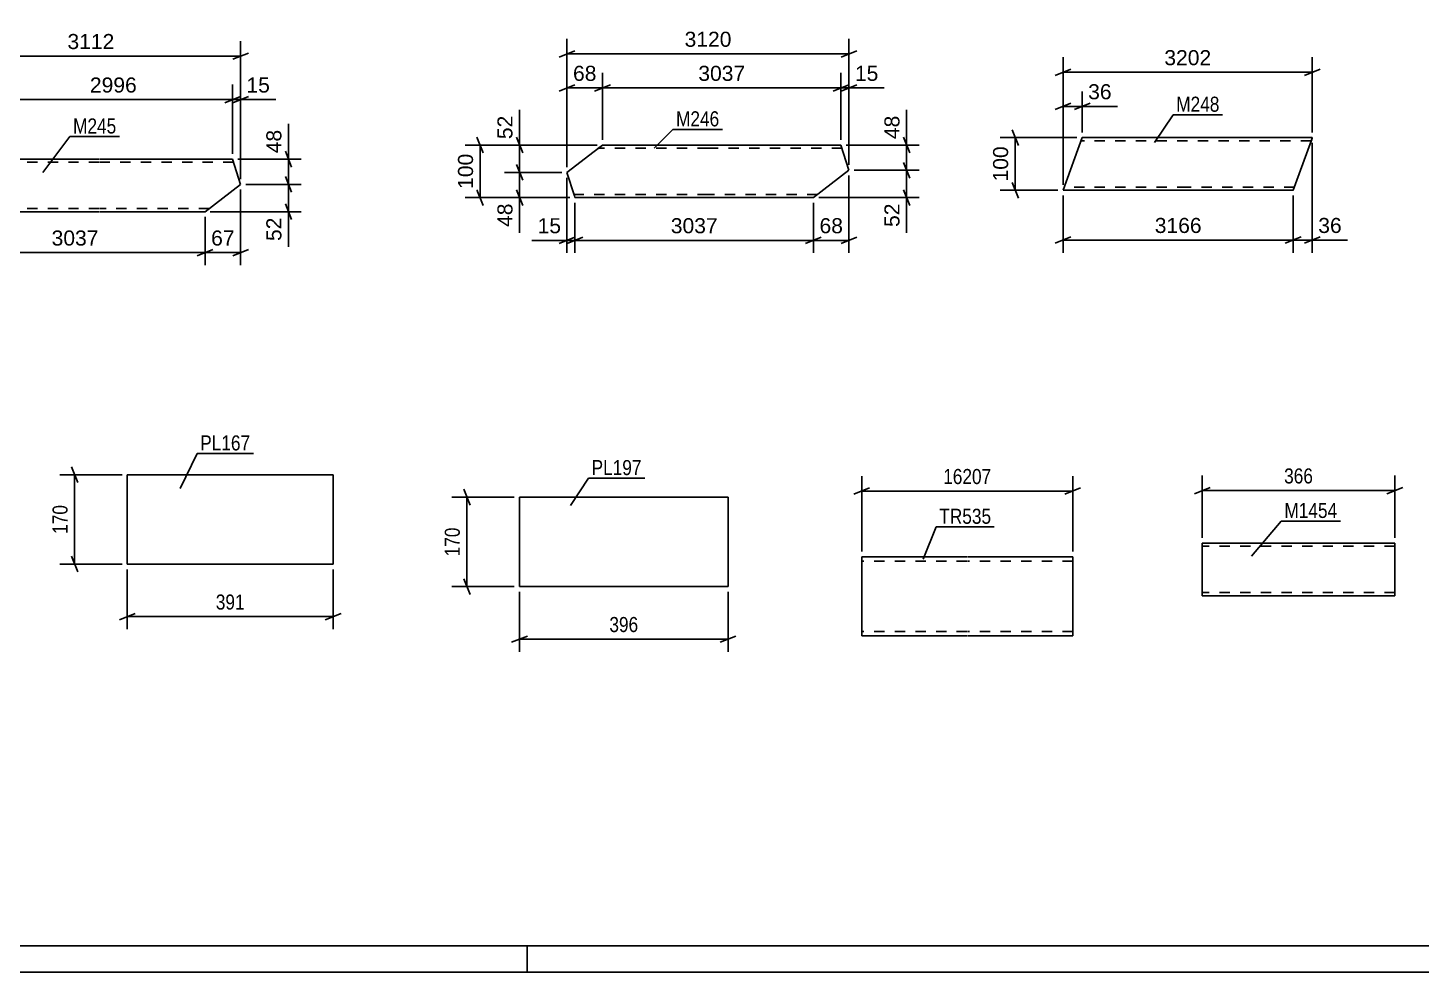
# Model space of a CAD drawing. Header units: millimetres. Extents: x 0 to 1189, y 0 to 841.
# Drawn here: x 254.1 to 519, y 0 to 179.6 of the extents above; entities that cross this region are included whole.
import ezdxf

# ---------------------------------------------------------------- set-up
doc = ezdxf.new("R2010")
doc.units = ezdxf.units.MM
doc.linetypes.add('DXK_LINE_DOT2', pattern=[3.9198, 1.9599, -1.9599])
doc.styles.add('Arial', font='ARIAL.TTF', dxfattribs={"height": 0.2})
doc.styles.add('Arial Narrow', font='ARIALN.TTF', dxfattribs={"height": 0.2})

# ---------------------------------------------------------------- blocks, each defined once
blk = doc.blocks.new('Unknown-203770571-1117')
at = {"color": 5, "linetype": 'Continuous'}
for p, q in [((5, 5), (1184, 5)), ((349, 0), (349, 5)), ((0, 0), (1189, 0))]:
    blk.add_line(p, q, dxfattribs=at)
blk = doc.blocks.new('Part-203770571-44621 - 44620')
at = {"color": 2, "linetype": 'Continuous'}
for p, q in [((247.68, 154.62), (246.12, 153.42)), ((267.68, 154.62), (247.68, 154.62)), ((293.02, 154.62), (267.78, 154.62)), ((294.54, 149.82), (293.02, 154.62)), ((246.12, 153.42), (237.63, 146.88)), ((294.54, 149.82), (287.78, 144.62)), ((237.63, 146.88), (237.96, 145.82)), ((238.23, 144.97), (237.96, 145.82)), ((238.32, 144.71), (238.23, 144.97)), ((238.34, 144.62), (238.32, 144.71)), ((267.68, 144.62), (238.34, 144.62)), ((287.78, 144.62), (267.78, 144.62))]:
    blk.add_line(p, q, dxfattribs=at)
at = {"color": 7, "linetype": 'DXK_LINE_DOT2'}
for p, q in [((247.68, 154.62), (246.72, 153.88)), ((267.68, 154.02), (246.9, 154.02)), ((293.21, 154.02), (267.78, 154.02)), ((238.11, 145.36), (237.96, 145.82)), ((238.23, 144.97), (238.14, 145.27)), ((267.68, 145.22), (238.15, 145.22)), ((288.56, 145.22), (267.78, 145.22))]:
    blk.add_line(p, q, dxfattribs=at)
blk = doc.blocks.new('Part-203770571-41217 - 41216')
at = {"color": 2, "linetype": 'Continuous'}
for p, q in [((273, 94.61), (273, 77.61)), ((273, 94.61), (312.14, 94.61)), ((312.14, 94.61), (312.14, 77.61)), ((273, 77.61), (312.14, 77.61))]:
    blk.add_line(p, q, dxfattribs=at)
blk = doc.blocks.new('Part-203770571-41225 - 41224')
at = {"color": 2, "linetype": 'Continuous'}
for p, q in [((347.57, 90.33), (347.57, 73.33)), ((387.21, 90.33), (347.57, 90.33)), ((387.21, 73.33), (387.21, 90.33)), ((347.57, 73.33), (387.21, 73.33))]:
    blk.add_line(p, q, dxfattribs=at)
blk = doc.blocks.new('Part-203770571-41289 - 41288')
at = {"color": 2, "linetype": 'Continuous'}
for p, q in [((477.36, 81.59), (477.36, 80.39)), ((513.97, 81.59), (477.36, 81.59)), ((477.36, 72.34), (477.36, 80.39)), ((513.97, 81.5), (513.97, 81.59)), ((513.97, 81.5), (513.97, 80.39)), ((513.97, 80.39), (513.97, 71.59)), ((477.36, 71.69), (477.36, 72.34)), ((477.36, 71.59), (477.36, 71.69)), ((513.97, 71.59), (477.36, 71.59))]:
    blk.add_line(p, q, dxfattribs=at)
at = {"color": 7, "linetype": 'DXK_LINE_DOT2'}
for p, q in [((513.97, 80.99), (477.36, 80.99)), ((513.97, 81.24), (513.97, 80.39)), ((477.36, 72.34), (477.36, 71.95)), ((477.36, 72.19), (477.36, 72.24)), ((513.97, 72.19), (477.36, 72.19)), ((477.36, 71.59), (477.36, 71.59)), ((513.97, 72.24), (513.97, 72.34)), ((513.97, 72.19), (513.97, 72.24)), ((513.97, 72.19), (513.97, 72.24))]:
    blk.add_line(p, q, dxfattribs=at)
blk = doc.blocks.new('Part-203770571-41335 - 41334')
at = {"color": 2, "linetype": 'Continuous'}
for p, q in [((412.63, 65.59), (412.63, 78.99)), ((412.63, 78.99), (432.63, 78.99)), ((432.73, 78.99), (452.73, 78.99)), ((452.73, 78.99), (452.73, 78.87)), ((452.73, 78.87), (452.73, 63.99)), ((412.63, 65.59), (412.63, 63.99)), ((412.63, 63.99), (432.63, 63.99)), ((432.73, 63.99), (452.73, 63.99))]:
    blk.add_line(p, q, dxfattribs=at)
at = {"color": 7, "linetype": 'DXK_LINE_DOT2'}
for p, q in [((432.63, 78.19), (412.63, 78.19)), ((452.73, 78.19), (432.73, 78.19)), ((412.63, 64.11), (412.63, 65.59)), ((412.63, 64.79), (412.63, 64.85)), ((432.63, 64.79), (412.63, 64.79)), ((452.73, 64.79), (432.73, 64.79)), ((452.73, 64.79), (452.73, 64.85))]:
    blk.add_line(p, q, dxfattribs=at)
blk = doc.blocks.new('Part-203770571-44629 - 44628')
at = {"color": 2, "linetype": 'Continuous'}
for p, q in [((454.54, 158.71), (450.9, 148.71)), ((474.54, 158.71), (454.54, 158.71)), ((498.28, 158.71), (474.64, 158.71)), ((494.64, 148.71), (497.85, 157.51)), ((498.25, 158.62), (497.85, 157.51)), ((498.28, 158.71), (498.25, 158.62)), ((474.54, 148.71), (450.9, 148.71)), ((494.64, 148.71), (474.64, 148.71))]:
    blk.add_line(p, q, dxfattribs=at)
at = {"color": 7, "linetype": 'DXK_LINE_DOT2'}
for p, q in [((474.54, 158.11), (454.33, 158.11)), ((498.07, 158.11), (474.64, 158.11)), ((497.85, 157.51), (498.16, 158.36)), ((474.54, 149.31), (451.12, 149.31)), ((494.86, 149.31), (474.64, 149.31)), ((494.68, 148.8), (494.64, 148.71))]:
    blk.add_line(p, q, dxfattribs=at)
blk = doc.blocks.new('Part-203770571-44645 - 44644')
at = {"color": 2, "linetype": 'Continuous'}
for p, q in [((363.34, 157.3), (361.79, 156.1)), ((383.34, 157.3), (363.34, 157.3)), ((408.68, 157.3), (383.44, 157.3)), ((410.2, 152.51), (408.68, 157.3)), ((361.79, 156.1), (356.59, 152.1)), ((358, 147.65), (356.59, 152.1)), ((410.2, 152.51), (403.44, 147.3)), ((358.08, 147.39), (358, 147.65)), ((358.11, 147.3), (358.08, 147.39)), ((383.34, 147.3), (358.11, 147.3)), ((403.44, 147.3), (383.44, 147.3))]:
    blk.add_line(p, q, dxfattribs=at)
at = {"color": 7, "linetype": 'DXK_LINE_DOT2'}
for p, q in [((363.34, 157.3), (362.38, 156.56)), ((383.34, 156.7), (362.56, 156.7)), ((408.87, 156.7), (383.44, 156.7)), ((357.9, 147.95), (357.87, 148.04)), ((383.34, 147.9), (357.92, 147.9)), ((404.22, 147.9), (383.44, 147.9))]:
    blk.add_line(p, q, dxfattribs=at)
blk = doc.blocks.new('StraightDimension-203770571-46074 - 44620')
at = {"color": 7, "linetype": 'Continuous'}
for p, q in [((237.63, 147.88), (237.63, 177.06)), ((294.54, 150.82), (294.54, 177.06)), ((239.13, 174.81), (236.13, 173.61)), ((237.63, 174.21), (294.54, 174.21)), ((293.04, 173.61), (296.04, 174.81))]:
    blk.add_line(p, q, dxfattribs=at)
at = {"color": 0}
blk.add_wipeout([(271.13, 174.96), (271.13, 179.16), (261.03, 179.16), (261.03, 174.96)], dxfattribs=at)
at = {"color": 3, "style": 'Arial'}
blk.add_text('3112', height=2.865, dxfattribs=at).set_placement((261.63, 175.56))
blk = doc.blocks.new('StraightDimension-203770571-45948 - 44620')
at = {"color": 7, "linetype": 'Continuous'}
for p, q in [((294.02, 154.62), (306.05, 154.62)), ((303.05, 156.12), (304.25, 153.12)), ((303.65, 149.82), (303.65, 154.62)), ((304.25, 148.32), (303.05, 151.32)), ((295.54, 149.82), (306.05, 149.82))]:
    blk.add_line(p, q, dxfattribs=at)
at = {"color": 0}
blk.add_wipeout([(302.9, 160.79), (298.7, 160.79), (298.7, 155.14), (302.9, 155.14)], dxfattribs=at)
at = {"color": 7, "linetype": 'Continuous'}
blk.add_line((303.65, 154.62), (303.65, 161.32), dxfattribs=at)
blk.add_line((303.65, 154.62), (303.65, 161.32), dxfattribs=at)
at = {"color": 3, "style": 'Arial'}
blk.add_text('48', height=2.865, rotation=90.0002, dxfattribs=at).set_placement((302.3, 155.74))
blk = doc.blocks.new('StraightDimension-203770571-45997 - 44620')
at = {"color": 7, "linetype": 'Continuous'}
for p, q in [((293.02, 155.62), (293.02, 168.79)), ((294.54, 150.82), (294.54, 168.79)), ((291.52, 165.34), (294.52, 166.54)), ((293.02, 165.94), (294.54, 165.94)), ((296.04, 166.54), (293.04, 165.34))]:
    blk.add_line(p, q, dxfattribs=at)
at = {"color": 0}
blk.add_wipeout([(300.71, 166.69), (300.71, 170.89), (295.06, 170.89), (295.06, 166.69)], dxfattribs=at)
at = {"color": 7, "linetype": 'Continuous'}
blk.add_line((294.54, 165.94), (301.23, 165.94), dxfattribs=at)
blk.add_line((294.54, 165.94), (301.23, 165.94), dxfattribs=at)
at = {"color": 3, "style": 'Arial'}
blk.add_text('15', height=2.865, dxfattribs=at).set_placement((295.66, 167.29))
blk = doc.blocks.new('StraightDimension-203770571-45949 - 44620')
at = {"color": 7, "linetype": 'Continuous'}
for p, q in [((303.05, 151.32), (304.25, 148.32)), ((295.54, 149.82), (306.05, 149.82)), ((303.65, 144.62), (303.65, 149.82)), ((304.25, 143.12), (303.05, 146.12)), ((288.78, 144.62), (306.05, 144.62))]:
    blk.add_line(p, q, dxfattribs=at)
at = {"color": 0}
blk.add_wipeout([(302.9, 144.09), (298.7, 144.09), (298.7, 138.45), (302.9, 138.45)], dxfattribs=at)
at = {"color": 7, "linetype": 'Continuous'}
blk.add_line((303.65, 144.62), (303.65, 137.92), dxfattribs=at)
blk.add_line((303.65, 144.62), (303.65, 137.92), dxfattribs=at)
at = {"color": 3, "style": 'Arial'}
blk.add_text('52', height=2.865, rotation=90.0002, dxfattribs=at).set_placement((302.3, 139.05))
blk = doc.blocks.new('StraightDimension-203770571-45998 - 44620')
at = {"color": 7, "linetype": 'Continuous'}
for p, q in [((247.68, 155.62), (247.68, 168.79)), ((293.02, 155.62), (293.02, 168.79)), ((249.18, 166.54), (246.18, 165.34)), ((247.68, 165.94), (293.02, 165.94)), ((291.52, 165.34), (294.52, 166.54))]:
    blk.add_line(p, q, dxfattribs=at)
at = {"color": 0}
blk.add_wipeout([(275.4, 166.69), (275.4, 170.89), (265.3, 170.89), (265.3, 166.69)], dxfattribs=at)
at = {"color": 3, "style": 'Arial'}
blk.add_text('2996', height=2.865, dxfattribs=at).set_placement((265.9, 167.29))
blk = doc.blocks.new('StraightDimension-203770571-46086 - 44620')
at = {"color": 7, "linetype": 'Continuous'}
for p, q in [((238.34, 143.62), (238.34, 134.44)), ((287.79, 143.62), (287.79, 134.44)), ((239.84, 137.44), (236.84, 136.24)), ((238.34, 136.84), (287.79, 136.84)), ((286.29, 136.24), (289.29, 137.44))]:
    blk.add_line(p, q, dxfattribs=at)
at = {"color": 0}
blk.add_wipeout([(268.11, 137.59), (268.11, 141.79), (258.02, 141.79), (258.02, 137.59)], dxfattribs=at)
at = {"color": 3, "style": 'Arial'}
blk.add_text('3037', height=2.865, dxfattribs=at).set_placement((258.62, 138.19))
blk = doc.blocks.new('StraightDimension-203770571-46085 - 44620')
at = {"color": 7, "linetype": 'Continuous'}
for p, q in [((294.54, 148.82), (294.54, 134.44)), ((287.79, 143.62), (287.79, 134.44)), ((286.29, 136.24), (289.29, 137.44)), ((287.79, 136.84), (294.54, 136.84)), ((296.04, 137.44), (293.04, 136.24))]:
    blk.add_line(p, q, dxfattribs=at)
at = {"color": 0}
blk.add_wipeout([(293.99, 137.59), (293.99, 141.79), (288.34, 141.79), (288.34, 137.59)], dxfattribs=at)
at = {"color": 3, "style": 'Arial'}
blk.add_text('67', height=2.865, dxfattribs=at).set_placement((288.94, 138.19))
blk = doc.blocks.new('StraightDimension-203770571-41610 - 41216')
at = {"color": 7, "linetype": 'Continuous'}
for p, q in [((263.6, 93.11), (262.4, 96.11)), ((272, 94.61), (260.15, 94.61)), ((263, 77.61), (263, 94.61)), ((272, 77.61), (260.15, 77.61)), ((262.4, 79.11), (263.6, 76.11))]:
    blk.add_line(p, q, dxfattribs=at)
at = {"color": 0}
blk.add_wipeout([(262.25, 89.45), (258.05, 89.45), (258.05, 82.76), (262.25, 82.76)], dxfattribs=at)
at = {"color": 3, "style": 'Arial Narrow'}
blk.add_text('170', height=2.863, rotation=90.0002, dxfattribs=at).set_placement((261.65, 83.36))
blk = doc.blocks.new('StraightDimension-203770571-41614 - 41216')
at = {"color": 7, "linetype": 'Continuous'}
for p, q in [((273, 76.61), (273, 65.21)), ((312.14, 76.61), (312.14, 65.21)), ((274.5, 68.21), (271.5, 67.01)), ((273, 67.61), (312.14, 67.61)), ((310.64, 67.01), (313.64, 68.21))]:
    blk.add_line(p, q, dxfattribs=at)
at = {"color": 0}
blk.add_wipeout([(295.91, 68.36), (295.91, 72.56), (289.23, 72.56), (289.23, 68.36)], dxfattribs=at)
at = {"color": 3, "style": 'Arial Narrow'}
blk.add_text('391', height=2.863, dxfattribs=at).set_placement((289.83, 68.96))
blk = doc.blocks.new('StraightDimension-203770571-41618 - 41224')
at = {"color": 7, "linetype": 'Continuous'}
for p, q in [((346.57, 90.33), (334.72, 90.33)), ((338.17, 88.83), (336.97, 91.83)), ((337.57, 73.33), (337.57, 90.33)), ((336.97, 74.83), (338.17, 71.83)), ((346.57, 73.33), (334.72, 73.33))]:
    blk.add_line(p, q, dxfattribs=at)
at = {"color": 0}
blk.add_wipeout([(336.82, 85.17), (332.62, 85.17), (332.62, 78.48), (336.82, 78.48)], dxfattribs=at)
at = {"color": 3, "style": 'Arial Narrow'}
blk.add_text('170', height=2.863, rotation=90.0002, dxfattribs=at).set_placement((336.22, 79.08))
blk = doc.blocks.new('StraightDimension-203770571-41622 - 41224')
at = {"color": 7, "linetype": 'Continuous'}
for p, q in [((347.57, 72.33), (347.57, 60.93)), ((387.21, 72.33), (387.21, 60.93)), ((349.07, 63.93), (346.07, 62.73)), ((385.71, 62.73), (388.71, 63.93)), ((347.57, 63.33), (387.21, 63.33))]:
    blk.add_line(p, q, dxfattribs=at)
at = {"color": 0}
blk.add_wipeout([(370.73, 64.08), (370.73, 68.28), (364.05, 68.28), (364.05, 64.08)], dxfattribs=at)
at = {"color": 3, "style": 'Arial Narrow'}
blk.add_text('396', height=2.863, dxfattribs=at).set_placement((364.65, 64.68))
blk = doc.blocks.new('StraightDimension-203770571-41646 - 41288')
at = {"color": 7, "linetype": 'Continuous'}
for p, q in [((477.36, 82.59), (477.36, 94.44)), ((513.97, 82.59), (513.97, 94.44)), ((478.86, 92.19), (475.86, 90.99)), ((477.36, 91.59), (513.97, 91.59)), ((512.47, 90.99), (515.47, 92.19))]:
    blk.add_line(p, q, dxfattribs=at)
at = {"color": 0}
blk.add_wipeout([(499.01, 92.34), (499.01, 96.54), (492.32, 96.54), (492.32, 92.34)], dxfattribs=at)
at = {"color": 3, "style": 'Arial Narrow'}
blk.add_text('366', height=2.863, dxfattribs=at).set_placement((492.92, 92.94))
blk = doc.blocks.new('StraightDimension-203770571-41686 - 41334')
at = {"color": 7, "linetype": 'Continuous'}
for p, q in [((412.63, 79.99), (412.63, 94.33)), ((452.73, 79.99), (452.73, 94.33)), ((414.13, 92.08), (411.13, 90.88)), ((412.63, 91.48), (452.73, 91.48)), ((451.23, 90.88), (454.23, 92.08))]:
    blk.add_line(p, q, dxfattribs=at)
at = {"color": 0}
blk.add_wipeout([(437.85, 92.23), (437.85, 96.43), (427.51, 96.43), (427.51, 92.23)], dxfattribs=at)
at = {"color": 3, "style": 'Arial Narrow'}
blk.add_text('16207', height=2.863, dxfattribs=at).set_placement((428.11, 92.83))
blk = doc.blocks.new('StraightDimension-203770571-46468 - 44628')
at = {"color": 7, "linetype": 'Continuous'}
for p, q in [((450.9, 147.71), (450.9, 136.83)), ((494.64, 147.71), (494.64, 136.83)), ((452.4, 139.83), (449.4, 138.63)), ((450.9, 139.23), (494.64, 139.23)), ((493.14, 138.63), (496.14, 139.83))]:
    blk.add_line(p, q, dxfattribs=at)
at = {"color": 0}
blk.add_wipeout([(477.82, 139.98), (477.82, 144.18), (467.73, 144.18), (467.73, 139.98)], dxfattribs=at)
at = {"color": 3, "style": 'Arial'}
blk.add_text('3166', height=2.865, dxfattribs=at).set_placement((468.33, 140.58))
blk = doc.blocks.new('StraightDimension-203770571-46502 - 44628')
at = {"color": 7, "linetype": 'Continuous'}
for p, q in [((441.2, 160.21), (442.4, 157.21)), ((453.54, 158.71), (438.95, 158.71)), ((441.8, 148.71), (441.8, 158.71)), ((449.9, 148.71), (438.95, 148.71)), ((442.4, 147.21), (441.2, 150.21))]:
    blk.add_line(p, q, dxfattribs=at)
at = {"color": 0}
blk.add_wipeout([(441.05, 157.65), (436.85, 157.65), (436.85, 149.78), (441.05, 149.78)], dxfattribs=at)
at = {"color": 3, "style": 'Arial'}
blk.add_text('100', height=2.865, rotation=90.0002, dxfattribs=at).set_placement((440.45, 150.38))
blk = doc.blocks.new('StraightDimension-203770571-46438 - 44628')
at = {"color": 7, "linetype": 'Continuous'}
for p, q in [((450.9, 149.71), (450.9, 173.99)), ((498.28, 159.71), (498.28, 173.99)), ((452.4, 171.74), (449.4, 170.54)), ((450.9, 171.14), (498.28, 171.14)), ((496.78, 170.54), (499.78, 171.74))]:
    blk.add_line(p, q, dxfattribs=at)
at = {"color": 0}
blk.add_wipeout([(479.64, 171.89), (479.64, 176.09), (469.55, 176.09), (469.55, 171.89)], dxfattribs=at)
at = {"color": 3, "style": 'Arial'}
blk.add_text('3202', height=2.865, dxfattribs=at).set_placement((470.15, 172.49))
blk = doc.blocks.new('StraightDimension-203770571-46449 - 44628')
at = {"color": 7, "linetype": 'Continuous'}
for p, q in [((450.9, 149.71), (450.9, 167.51)), ((454.54, 159.71), (454.54, 167.51)), ((449.4, 164.06), (452.4, 165.26)), ((450.9, 164.66), (454.54, 164.66)), ((456.04, 165.26), (453.04, 164.06))]:
    blk.add_line(p, q, dxfattribs=at)
at = {"color": 0}
blk.add_wipeout([(460.72, 165.41), (460.72, 169.61), (455.07, 169.61), (455.07, 165.41)], dxfattribs=at)
at = {"color": 7, "linetype": 'Continuous'}
blk.add_line((454.54, 164.66), (461.24, 164.66), dxfattribs=at)
blk.add_line((454.54, 164.66), (461.24, 164.66), dxfattribs=at)
at = {"color": 3, "style": 'Arial'}
blk.add_text('36', height=2.865, dxfattribs=at).set_placement((455.67, 166.01))
blk = doc.blocks.new('StraightDimension-203770571-46467 - 44628')
at = {"color": 7, "linetype": 'Continuous'}
for p, q in [((498.28, 157.71), (498.28, 136.83)), ((494.64, 147.71), (494.64, 136.83)), ((493.14, 138.63), (496.14, 139.83)), ((494.64, 139.23), (498.28, 139.23)), ((499.78, 139.83), (496.78, 138.63))]:
    blk.add_line(p, q, dxfattribs=at)
at = {"color": 0}
blk.add_wipeout([(504.46, 139.98), (504.46, 144.18), (498.81, 144.18), (498.81, 139.98)], dxfattribs=at)
at = {"color": 7, "linetype": 'Continuous'}
blk.add_line((498.28, 139.23), (504.98, 139.23), dxfattribs=at)
blk.add_line((498.28, 139.23), (504.98, 139.23), dxfattribs=at)
at = {"color": 3, "style": 'Arial'}
blk.add_text('36', height=2.865, dxfattribs=at).set_placement((499.41, 140.58))
blk = doc.blocks.new('StraightDimension-203770571-46185 - 44644')
at = {"color": 7, "linetype": 'Continuous'}
for p, q in [((408.68, 158.3), (408.68, 171.01)), ((410.2, 153.51), (410.2, 171.01)), ((407.18, 167.56), (410.18, 168.76)), ((408.68, 168.16), (410.2, 168.16)), ((411.7, 168.76), (408.7, 167.56))]:
    blk.add_line(p, q, dxfattribs=at)
at = {"color": 0}
blk.add_wipeout([(416.37, 168.91), (416.37, 173.11), (410.73, 173.11), (410.73, 168.91)], dxfattribs=at)
at = {"color": 7, "linetype": 'Continuous'}
blk.add_line((410.2, 168.16), (416.9, 168.16), dxfattribs=at)
blk.add_line((410.2, 168.16), (416.9, 168.16), dxfattribs=at)
at = {"color": 3, "style": 'Arial'}
blk.add_text('15', height=2.865, dxfattribs=at).set_placement((411.33, 169.51))
blk = doc.blocks.new('StraightDimension-203770571-46187 - 44644')
at = {"color": 7, "linetype": 'Continuous'}
for p, q in [((356.59, 153.1), (356.59, 171.01)), ((363.34, 158.3), (363.34, 171.01)), ((355.09, 167.56), (358.09, 168.76)), ((356.59, 168.16), (363.34, 168.16)), ((364.84, 168.76), (361.84, 167.56))]:
    blk.add_line(p, q, dxfattribs=at)
at = {"color": 0}
blk.add_wipeout([(362.79, 168.91), (362.79, 173.11), (357.14, 173.11), (357.14, 168.91)], dxfattribs=at)
at = {"color": 3, "style": 'Arial'}
blk.add_text('68', height=2.865, dxfattribs=at).set_placement((357.74, 169.51))
blk = doc.blocks.new('StraightDimension-203770571-46186 - 44644')
at = {"color": 7, "linetype": 'Continuous'}
for p, q in [((363.34, 158.3), (363.34, 171.01)), ((408.68, 158.3), (408.68, 171.01)), ((364.84, 168.76), (361.84, 167.56)), ((363.34, 168.16), (408.68, 168.16)), ((407.18, 167.56), (410.18, 168.76))]:
    blk.add_line(p, q, dxfattribs=at)
at = {"color": 0}
blk.add_wipeout([(391.06, 168.91), (391.06, 173.11), (380.96, 173.11), (380.96, 168.91)], dxfattribs=at)
at = {"color": 3, "style": 'Arial'}
blk.add_text('3037', height=2.865, dxfattribs=at).set_placement((381.56, 169.51))
blk = doc.blocks.new('StraightDimension-203770571-46246 - 44644')
at = {"color": 7, "linetype": 'Continuous'}
for p, q in [((355.59, 152.1), (344.73, 152.1)), ((346.98, 153.6), (348.18, 150.6)), ((347.58, 147.3), (347.58, 152.1)), ((348.18, 145.8), (346.98, 148.8)), ((357.11, 147.3), (344.73, 147.3))]:
    blk.add_line(p, q, dxfattribs=at)
at = {"color": 0}
blk.add_wipeout([(346.83, 146.78), (342.63, 146.78), (342.63, 141.13), (346.83, 141.13)], dxfattribs=at)
at = {"color": 7, "linetype": 'Continuous'}
blk.add_line((347.58, 147.3), (347.58, 140.61), dxfattribs=at)
blk.add_line((347.58, 147.3), (347.58, 140.61), dxfattribs=at)
at = {"color": 3, "style": 'Arial'}
blk.add_text('48', height=2.865, rotation=90.0002, dxfattribs=at).set_placement((346.23, 141.73))
blk = doc.blocks.new('StraightDimension-203770571-46174 - 44644')
at = {"color": 7, "linetype": 'Continuous'}
for p, q in [((356.59, 153.1), (356.59, 177.49)), ((410.2, 153.51), (410.2, 177.49)), ((358.09, 175.24), (355.09, 174.04)), ((408.7, 174.04), (411.7, 175.24)), ((356.59, 174.64), (410.2, 174.64))]:
    blk.add_line(p, q, dxfattribs=at)
at = {"color": 0}
blk.add_wipeout([(388.44, 175.39), (388.44, 179.59), (378.35, 179.59), (378.35, 175.39)], dxfattribs=at)
at = {"color": 3, "style": 'Arial'}
blk.add_text('3120', height=2.865, dxfattribs=at).set_placement((378.95, 175.99))
blk = doc.blocks.new('StraightDimension-203770571-46245 - 44644')
at = {"color": 7, "linetype": 'Continuous'}
for p, q in [((362.34, 157.3), (344.73, 157.3)), ((346.98, 158.8), (348.18, 155.8)), ((347.58, 152.1), (347.58, 157.3)), ((355.59, 152.1), (344.73, 152.1)), ((348.18, 150.6), (346.98, 153.6))]:
    blk.add_line(p, q, dxfattribs=at)
at = {"color": 0}
blk.add_wipeout([(346.83, 163.47), (342.63, 163.47), (342.63, 157.83), (346.83, 157.83)], dxfattribs=at)
at = {"color": 7, "linetype": 'Continuous'}
blk.add_line((347.58, 157.3), (347.58, 164), dxfattribs=at)
blk.add_line((347.58, 157.3), (347.58, 164), dxfattribs=at)
at = {"color": 3, "style": 'Arial'}
blk.add_text('52', height=2.865, rotation=90.0002, dxfattribs=at).set_placement((346.23, 158.43))
blk = doc.blocks.new('StraightDimension-203770571-46294 - 44644')
at = {"color": 7, "linetype": 'Continuous'}
for p, q in [((362.34, 157.3), (337.23, 157.3)), ((339.48, 158.8), (340.68, 155.8)), ((340.08, 147.3), (340.08, 157.3)), ((340.68, 145.8), (339.48, 148.8)), ((357.11, 147.3), (337.23, 147.3))]:
    blk.add_line(p, q, dxfattribs=at)
at = {"color": 0}
blk.add_wipeout([(339.33, 156.24), (335.13, 156.24), (335.13, 148.37), (339.33, 148.37)], dxfattribs=at)
at = {"color": 3, "style": 'Arial'}
blk.add_text('100', height=2.865, rotation=90.0002, dxfattribs=at).set_placement((338.73, 148.97))
blk = doc.blocks.new('StraightDimension-203770571-46326 - 44644')
at = {"color": 7, "linetype": 'Continuous'}
for p, q in [((409.68, 157.3), (423.55, 157.3)), ((420.55, 158.8), (421.75, 155.8)), ((421.15, 152.51), (421.15, 157.3)), ((421.75, 151.01), (420.55, 154.01)), ((411.2, 152.51), (423.55, 152.51))]:
    blk.add_line(p, q, dxfattribs=at)
at = {"color": 0}
blk.add_wipeout([(420.4, 163.47), (416.2, 163.47), (416.2, 157.83), (420.4, 157.83)], dxfattribs=at)
at = {"color": 7, "linetype": 'Continuous'}
blk.add_line((421.15, 157.3), (421.15, 164), dxfattribs=at)
blk.add_line((421.15, 157.3), (421.15, 164), dxfattribs=at)
at = {"color": 3, "style": 'Arial'}
blk.add_text('48', height=2.865, rotation=90.0002, dxfattribs=at).set_placement((419.8, 158.43))
blk = doc.blocks.new('StraightDimension-203770571-46376 - 44644')
at = {"color": 7, "linetype": 'Continuous'}
for p, q in [((358.11, 146.3), (358.11, 136.78)), ((403.44, 146.3), (403.44, 136.78)), ((359.61, 139.78), (356.61, 138.58)), ((358.11, 139.18), (403.44, 139.18)), ((401.94, 138.58), (404.94, 139.78))]:
    blk.add_line(p, q, dxfattribs=at)
at = {"color": 0}
blk.add_wipeout([(385.82, 139.93), (385.82, 144.13), (375.73, 144.13), (375.73, 139.93)], dxfattribs=at)
at = {"color": 3, "style": 'Arial'}
blk.add_text('3037', height=2.865, dxfattribs=at).set_placement((376.33, 140.53))
blk = doc.blocks.new('StraightDimension-203770571-46327 - 44644')
at = {"color": 7, "linetype": 'Continuous'}
for p, q in [((420.55, 154.01), (421.75, 151.01)), ((411.2, 152.51), (423.55, 152.51)), ((421.15, 147.3), (421.15, 152.51)), ((421.75, 145.8), (420.55, 148.8)), ((404.44, 147.3), (423.55, 147.3))]:
    blk.add_line(p, q, dxfattribs=at)
at = {"color": 0}
blk.add_wipeout([(420.4, 146.78), (416.2, 146.78), (416.2, 141.13), (420.4, 141.13)], dxfattribs=at)
at = {"color": 7, "linetype": 'Continuous'}
blk.add_line((421.15, 147.3), (421.15, 140.61), dxfattribs=at)
blk.add_line((421.15, 147.3), (421.15, 140.61), dxfattribs=at)
at = {"color": 3, "style": 'Arial'}
blk.add_text('52', height=2.865, rotation=90.0002, dxfattribs=at).set_placement((419.8, 141.73))
blk = doc.blocks.new('StraightDimension-203770571-46375 - 44644')
at = {"color": 7, "linetype": 'Continuous'}
for p, q in [((410.2, 151.51), (410.2, 136.78)), ((403.44, 146.3), (403.44, 136.78)), ((401.94, 138.58), (404.94, 139.78)), ((403.44, 139.18), (410.2, 139.18)), ((411.7, 139.78), (408.7, 138.58))]:
    blk.add_line(p, q, dxfattribs=at)
at = {"color": 0}
blk.add_wipeout([(409.65, 139.93), (409.65, 144.13), (404, 144.13), (404, 139.93)], dxfattribs=at)
at = {"color": 3, "style": 'Arial'}
blk.add_text('68', height=2.865, dxfattribs=at).set_placement((404.6, 140.53))
blk = doc.blocks.new('StraightDimension-203770571-46377 - 44644')
at = {"color": 7, "linetype": 'Continuous'}
for p, q in [((356.59, 151.1), (356.59, 136.78)), ((358.11, 146.3), (358.11, 136.78)), ((355.09, 138.58), (358.09, 139.78)), ((356.59, 139.18), (358.11, 139.18)), ((359.61, 139.78), (356.61, 138.58))]:
    blk.add_line(p, q, dxfattribs=at)
at = {"color": 0}
blk.add_wipeout([(356.06, 139.93), (356.06, 144.13), (350.41, 144.13), (350.41, 139.93)], dxfattribs=at)
at = {"color": 7, "linetype": 'Continuous'}
blk.add_line((356.59, 139.18), (349.89, 139.18), dxfattribs=at)
blk.add_line((356.59, 139.18), (349.89, 139.18), dxfattribs=at)
at = {"color": 3, "style": 'Arial'}
blk.add_text('15', height=2.865, dxfattribs=at).set_placement((351.01, 140.53))
blk = doc.blocks.new('Mark-203770571-46143 - 44620')
at = {"color": 0}
blk.add_wipeout([(270.93, 159.5), (270.93, 162.5), (262.7, 162.5), (262.7, 159.5)], dxfattribs=at)
blk.add_wipeout([(270.93, 159.5), (270.93, 162.5), (262.7, 162.5), (262.7, 159.5)], dxfattribs=at)
at = {"color": 30, "linetype": 'Continuous'}
for p, q in [((256.97, 152.09), (262.1, 158.9)), ((262.1, 158.9), (271.53, 158.9))]:
    blk.add_line(p, q, dxfattribs=at)
at = {"color": 3, "style": 'Arial Narrow'}
blk.add_text('M245', height=2.863, dxfattribs=at).set_placement((262.7, 159.5))
blk = doc.blocks.new('Mark-203770571-42230 - 41216')
at = {"color": 0}
blk.add_wipeout([(296.37, 99.22), (296.37, 102.22), (286.87, 102.22), (286.87, 99.22)], dxfattribs=at)
blk.add_wipeout([(296.37, 99.22), (296.37, 102.22), (286.87, 102.22), (286.87, 99.22)], dxfattribs=at)
at = {"color": 30, "linetype": 'Continuous'}
for p, q in [((283.05, 92.01), (286.27, 98.62)), ((286.27, 98.62), (296.97, 98.62))]:
    blk.add_line(p, q, dxfattribs=at)
at = {"color": 3, "style": 'Arial Narrow'}
blk.add_text('PL167', height=2.863, dxfattribs=at).set_placement((286.87, 99.22))
blk = doc.blocks.new('Mark-203770571-42233 - 41224')
at = {"color": 0}
blk.add_wipeout([(370.77, 94.53), (370.77, 97.53), (361.27, 97.53), (361.27, 94.53)], dxfattribs=at)
blk.add_wipeout([(370.77, 94.53), (370.77, 97.53), (361.27, 97.53), (361.27, 94.53)], dxfattribs=at)
at = {"color": 30, "linetype": 'Continuous'}
for p, q in [((357.26, 88.78), (360.67, 93.93)), ((360.67, 93.93), (371.37, 93.93))]:
    blk.add_line(p, q, dxfattribs=at)
at = {"color": 3, "style": 'Arial Narrow'}
blk.add_text('PL197', height=2.863, dxfattribs=at).set_placement((361.27, 94.53))
blk = doc.blocks.new('Mark-203770571-42245 - 41288')
at = {"color": 0}
blk.add_wipeout([(503.02, 86.38), (503.02, 89.38), (492.97, 89.38), (492.97, 86.38)], dxfattribs=at)
blk.add_wipeout([(503.02, 86.38), (503.02, 89.38), (492.97, 89.38), (492.97, 86.38)], dxfattribs=at)
at = {"color": 30, "linetype": 'Continuous'}
for p, q in [((486.75, 79.14), (492.37, 85.78)), ((492.37, 85.78), (503.62, 85.78))]:
    blk.add_line(p, q, dxfattribs=at)
at = {"color": 3, "style": 'Arial Narrow'}
blk.add_text('M1454', height=2.863, dxfattribs=at).set_placement((492.97, 86.38))
blk = doc.blocks.new('Mark-203770571-42253 - 41334')
at = {"color": 0}
blk.add_wipeout([(437.23, 85.27), (437.23, 88.27), (427.37, 88.27), (427.37, 85.27)], dxfattribs=at)
blk.add_wipeout([(437.23, 85.27), (437.23, 88.27), (427.37, 88.27), (427.37, 85.27)], dxfattribs=at)
at = {"color": 30, "linetype": 'Continuous'}
for p, q in [((424.28, 78.54), (426.77, 84.67)), ((426.77, 84.67), (437.83, 84.67))]:
    blk.add_line(p, q, dxfattribs=at)
at = {"color": 3, "style": 'Arial Narrow'}
blk.add_text('TR535', height=2.863, dxfattribs=at).set_placement((427.37, 85.27))
blk = doc.blocks.new('Mark-203770571-46519 - 44628')
at = {"color": 0}
blk.add_wipeout([(480.63, 163.64), (480.63, 166.64), (472.41, 166.64), (472.41, 163.64)], dxfattribs=at)
blk.add_wipeout([(480.63, 163.64), (480.63, 166.64), (472.41, 166.64), (472.41, 163.64)], dxfattribs=at)
at = {"color": 30, "linetype": 'Continuous'}
for p, q in [((468.27, 157.81), (471.81, 163.04)), ((471.81, 163.04), (481.23, 163.04))]:
    blk.add_line(p, q, dxfattribs=at)
at = {"color": 3, "style": 'Arial Narrow'}
blk.add_text('M248', height=2.863, dxfattribs=at).set_placement((472.41, 163.64))
blk = doc.blocks.new('Mark-203770571-46433 - 44644')
at = {"color": 0}
blk.add_wipeout([(385.54, 160.86), (385.54, 163.86), (377.32, 163.86), (377.32, 160.86)], dxfattribs=at)
blk.add_wipeout([(385.54, 160.86), (385.54, 163.86), (377.32, 163.86), (377.32, 160.86)], dxfattribs=at)
at = {"color": 30, "linetype": 'Continuous'}
for p, q in [((373.18, 156.73), (376.72, 160.26)), ((376.72, 160.26), (386.14, 160.26))]:
    blk.add_line(p, q, dxfattribs=at)
at = {"color": 3, "style": 'Arial Narrow'}
blk.add_text('M246', height=2.863, dxfattribs=at).set_placement((377.32, 160.86))

msp = doc.modelspace()

# ---------------------------------------------------------------- block references
for name in ['Unknown-203770571-1117', 'Part-203770571-44645 - 44644', 'Part-203770571-44629 - 44628', 'Part-203770571-44621 - 44620', 'Part-203770571-41217 - 41216', 'Part-203770571-41225 - 41224', 'Part-203770571-41289 - 41288', 'Part-203770571-41335 - 41334']:
    msp.add_blockref(name, (0, 0))

# ---------------------------------------------------------------- next in the draw order: block references
for name in ['StraightDimension-203770571-46074 - 44620', 'StraightDimension-203770571-46187 - 44644', 'StraightDimension-203770571-46185 - 44644', 'StraightDimension-203770571-46468 - 44628', 'Mark-203770571-42230 - 41216', 'StraightDimension-203770571-41610 - 41216', 'Mark-203770571-42233 - 41224', 'StraightDimension-203770571-41686 - 41334', 'StraightDimension-203770571-41646 - 41288', 'StraightDimension-203770571-41618 - 41224']:
    msp.add_blockref(name, (0, 0))

# ---------------------------------------------------------------- next in the draw order: block references
for name in ['StraightDimension-203770571-46186 - 44644', 'StraightDimension-203770571-45948 - 44620', 'StraightDimension-203770571-46502 - 44628', 'StraightDimension-203770571-46246 - 44644', 'Mark-203770571-42253 - 41334', 'Mark-203770571-42245 - 41288', 'StraightDimension-203770571-41614 - 41216', 'StraightDimension-203770571-41622 - 41224']:
    msp.add_blockref(name, (0, 0))

# ---------------------------------------------------------------- next in the draw order: block references
for name in ['StraightDimension-203770571-46174 - 44644', 'StraightDimension-203770571-46438 - 44628', 'StraightDimension-203770571-45997 - 44620']:
    msp.add_blockref(name, (0, 0))

# ---------------------------------------------------------------- next in the draw order: block references
for name in ['StraightDimension-203770571-45998 - 44620', 'StraightDimension-203770571-46449 - 44628', 'Mark-203770571-46519 - 44628', 'StraightDimension-203770571-46245 - 44644', 'Mark-203770571-46433 - 44644', 'StraightDimension-203770571-46326 - 44644', 'StraightDimension-203770571-46467 - 44628', 'StraightDimension-203770571-45949 - 44620']:
    msp.add_blockref(name, (0, 0))

# ---------------------------------------------------------------- next in the draw order: block references
for name in ['Mark-203770571-46143 - 44620', 'StraightDimension-203770571-46294 - 44644', 'StraightDimension-203770571-46086 - 44620']:
    msp.add_blockref(name, (0, 0))

# ---------------------------------------------------------------- next in the draw order: block references
for name in ['StraightDimension-203770571-46085 - 44620', 'StraightDimension-203770571-46376 - 44644']:
    msp.add_blockref(name, (0, 0))

# ---------------------------------------------------------------- next in the draw order: block references
for name in ['StraightDimension-203770571-46327 - 44644', 'StraightDimension-203770571-46377 - 44644']:
    msp.add_blockref(name, (0, 0))

# ---------------------------------------------------------------- next in the draw order: block references
msp.add_blockref('StraightDimension-203770571-46375 - 44644', (0, 0))

doc.saveas('drawing.dxf')
